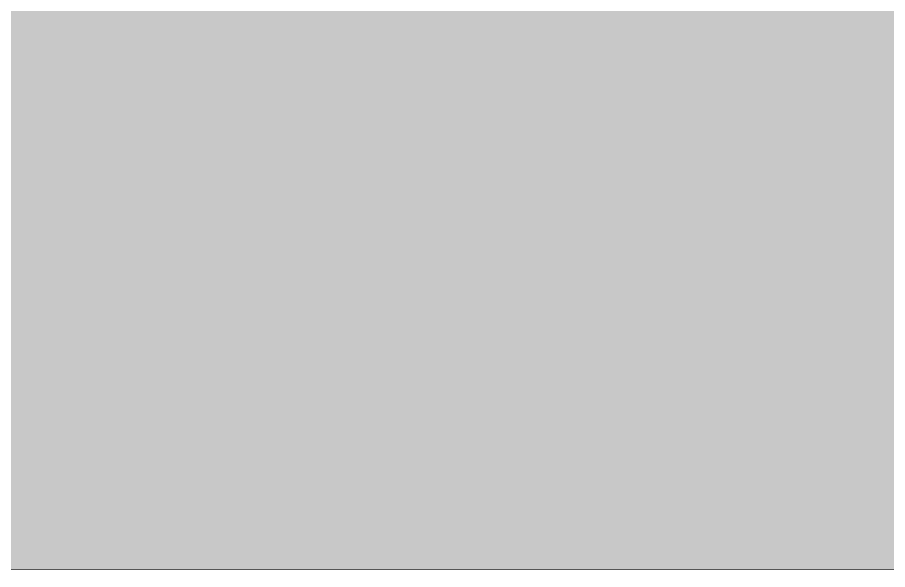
# Model space of a CAD drawing. Header units: metres. Extents: x -111189 to -108577, y -72951 to -72647.
# Drawn here: x -108917.11 to -108908.2, y -72951.18 to -72945.52 of the extents above; entities that cross this region are included whole.
import ezdxf

# ---------------------------------------------------------------- set-up
doc = ezdxf.new("R2010")
doc.units = ezdxf.units.M
doc.header["$MEASUREMENT"] = 0
doc.layers.add('00 - DESENHO 2D', color=7, linetype='Continuous')

msp = doc.modelspace()

# ---------------------------------------------------------------- hatches: boundary and pattern name
at = {"layer": '00 - DESENHO 2D', "linetype": 'Continuous', "lineweight": 13}
msp.add_hatch(color=251, dxfattribs=at).paths.add_polyline_path([(-108924.3757, -72944.1993), (-108924.376, -72944.0481), (-108922.9333, -72944.0481), (-108922.9333, -72942.8516), (-108922.7331, -72942.8516), (-108922.7295, -72944.1418), (-108921.1266, -72944.0201), (-108919.6849, -72943.9144), (-108919.5646, -72943.9049), (-108919.5646, -72945.0124), (-108909.6597, -72945.0124), (-108909.6497, -72942.8341), (-108908.4597, -72942.8341), (-108908.4597, -72942.9436), (-108907.8781, -72942.9009), (-108906.7855, -72942.8472), (-108905.972, -72942.8207), (-108905.3249, -72942.7961), (-108904.8593, -72942.7784), (-108904.863, -72941.3159), (-108904.6636, -72941.3159), (-108904.6617, -72951.1791), (-108925.3846, -72951.1828), (-108925.3846, -72944.1993), (-108924.7848, -72944.1993)])

# ---------------------------------------------------------------- linework, layer by layer
at = {"layer": '00 - DESENHO 2D', "color": 7, "linetype": 'Continuous', "lineweight": 20, "flags": 128}
msp.add_lwpolyline([(-108904.6617, -72951.1791), (-108925.3846, -72951.1828), (-108925.3846, -72944.1993), (-108924.7848, -72944.1993), (-108924.3757, -72944.1993), (-108924.376, -72944.0481), (-108922.9333, -72944.0481), (-108922.9333, -72942.8516), (-108922.7331, -72942.8516), (-108922.7295, -72944.1418), (-108921.1266, -72944.0201), (-108919.6849, -72943.9144), (-108919.5646, -72943.9049), (-108919.5646, -72945.0124), (-108909.6597, -72945.0124), (-108909.6497, -72942.8341), (-108908.4597, -72942.8341), (-108908.4597, -72942.9436), (-108907.8781, -72942.9009)], dxfattribs=at)

doc.saveas('drawing.dxf')
